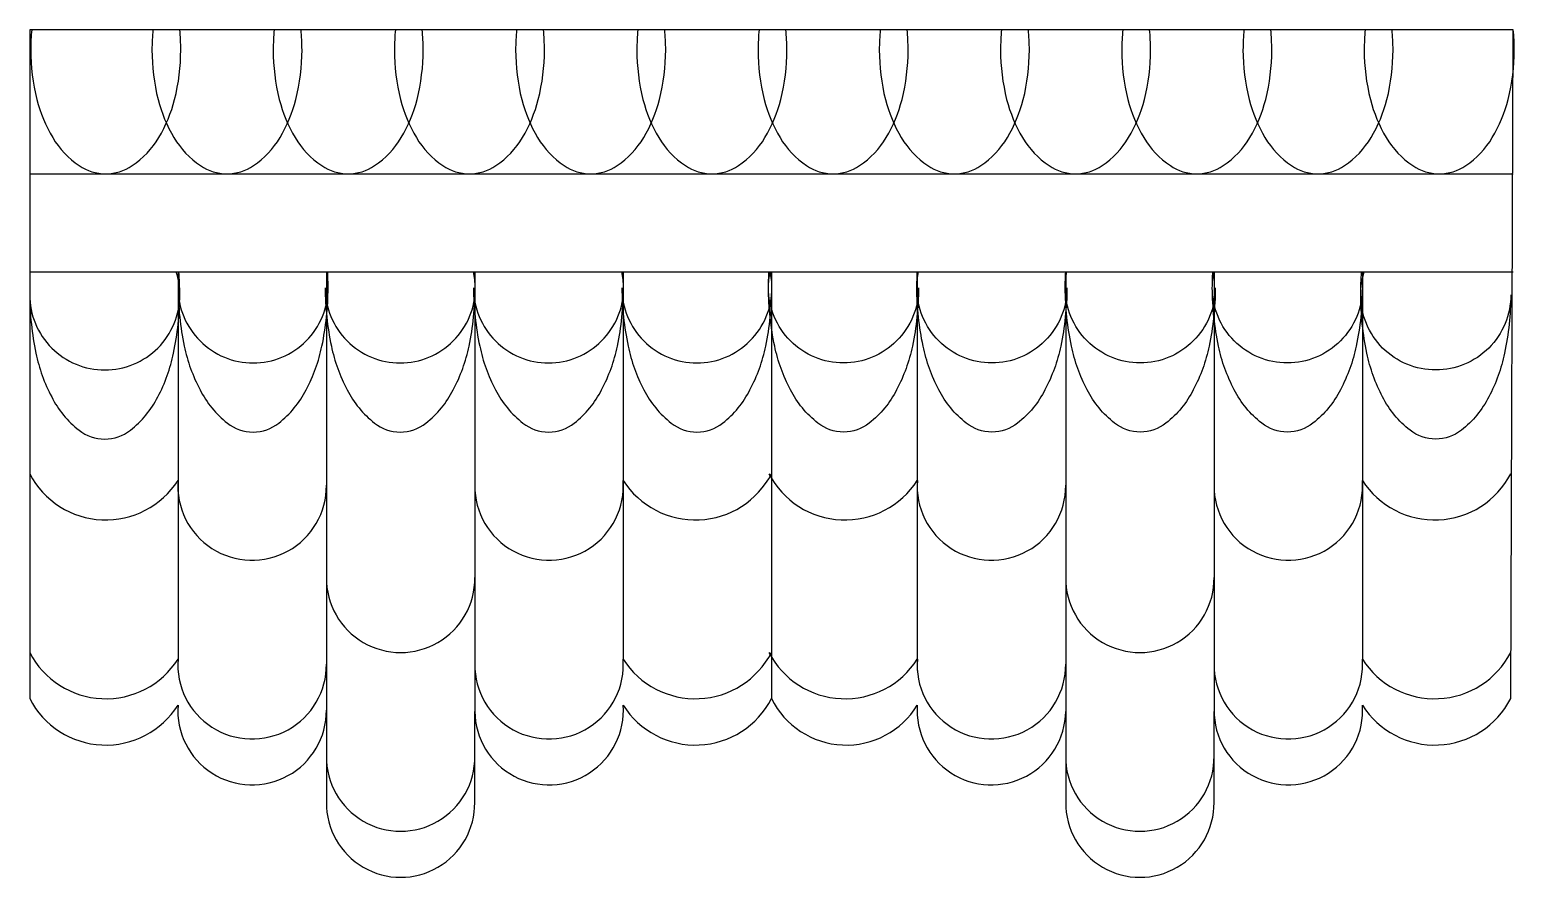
# Model space of a CAD drawing. Header units: metres. Extents: x 359 to 918, y 2433 to 2752.
import ezdxf

# ---------------------------------------------------------------- set-up
doc = ezdxf.new("R2010")
doc.units = ezdxf.units.M
for name, color, linetype in [('3', 3, 'Continuous'), ('4', 4, 'Continuous'), ('7', 7, 'Continuous')]:
    doc.layers.add(name, color=color, linetype=linetype)

msp = doc.modelspace()

# ---------------------------------------------------------------- linework, layer by layer
at = {"layer": '3'}
for points in [[(359.73, 2752.28, 0.02), (359.35, 2744.67, 0.06), (361.66, 2725.96, 0.07), (367.64, 2711.62, 0.11), (377.66, 2701.02, 0.15), (387.63, 2697.93, 0.15)], [(387.63, 2697.93, 0.15), (397.61, 2701.02, 0.11), (407.63, 2711.62, 0.07), (413.6, 2725.96, 0.06), (415.91, 2744.67, 0.02), (415.54, 2752.28, 0.07)], [(405.41, 2752.28, 0.02), (405.04, 2744.67, 0.06), (407.35, 2725.96, 0.07), (413.32, 2711.62, 0.11), (423.34, 2701.02, 0.15), (433.32, 2697.93, 0.15)], [(433.32, 2697.93, 0.15), (443.29, 2701.02, 0.11), (453.31, 2711.62, 0.07), (459.29, 2725.96, 0.06), (461.6, 2744.67, 0.02), (461.22, 2752.28, 0.07)], [(451.1, 2752.28, 0.02), (450.72, 2744.67, 0.06), (453.03, 2725.96, 0.07), (459, 2711.62, 0.11), (469.03, 2701.02, 0.15), (479, 2697.93, 0.15)], [(479, 2697.93, 0.15), (488.97, 2701.02, 0.11), (499, 2711.62, 0.07), (504.97, 2725.96, 0.06), (507.28, 2744.67, 0.02), (506.9, 2752.28, 0.07)], [(496.78, 2752.28, 0.02), (496.4, 2744.67, 0.06), (498.71, 2725.96, 0.07), (504.69, 2711.62, 0.11), (514.71, 2701.02, 0.15), (524.68, 2697.93, 0.15)], [(524.68, 2697.93, 0.15), (534.66, 2701.02, 0.11), (544.68, 2711.62, 0.07), (550.65, 2725.96, 0.06), (552.96, 2744.67, 0.02), (552.59, 2752.28, 0.07)], [(542.46, 2752.28, 0.02), (542.09, 2744.67, 0.06), (544.4, 2725.96, 0.07), (550.37, 2711.62, 0.11), (560.39, 2701.02, 0.15), (570.37, 2697.93, 0.15)], [(570.37, 2697.93, 0.15), (580.34, 2701.02, 0.11), (590.36, 2711.62, 0.07), (596.34, 2725.96, 0.06), (598.65, 2744.67, 0.02), (598.27, 2752.28, 0.07)], [(588.15, 2752.28, 0.02), (587.77, 2744.67, 0.06), (590.08, 2725.96, 0.07), (596.05, 2711.62, 0.11), (606.07, 2701.02, 0.15), (616.05, 2697.93, 0.15)], [(616.05, 2697.93, 0.15), (626.02, 2701.02, 0.11), (636.05, 2711.62, 0.07), (642.02, 2725.96, 0.06), (644.33, 2744.67, 0.02), (643.95, 2752.28, 0.07)], [(633.83, 2752.28, 0.02), (633.45, 2744.67, 0.06), (635.76, 2725.96, 0.07), (641.73, 2711.62, 0.11), (651.76, 2701.02, 0.15), (661.73, 2697.93, 0.15)], [(661.73, 2697.93, 0.15), (671.71, 2701.02, 0.11), (681.73, 2711.62, 0.07), (687.7, 2725.96, 0.06), (690.01, 2744.67, 0.02), (689.63, 2752.28, 0.07)], [(679.51, 2752.28, 0.02), (679.13, 2744.67, 0.06), (681.44, 2725.96, 0.07), (687.42, 2711.62, 0.11), (697.44, 2701.02, 0.15), (707.41, 2697.93, 0.15)], [(707.41, 2697.93, 0.15), (717.39, 2701.02, 0.11), (727.41, 2711.62, 0.07), (733.39, 2725.96, 0.06), (735.69, 2744.67, 0.02), (735.32, 2752.28, 0.07)], [(725.19, 2752.28, 0.02), (724.82, 2744.67, 0.06), (727.13, 2725.96, 0.07), (733.1, 2711.62, 0.11), (743.12, 2701.02, 0.15), (753.1, 2697.93, 0.15)], [(753.1, 2697.93, 0.15), (763.07, 2701.02, 0.11), (773.09, 2711.62, 0.07), (779.07, 2725.96, 0.06), (781.38, 2744.67, 0.02), (781, 2752.28, 0.07)], [(770.88, 2752.28, 0.02), (770.5, 2744.67, 0.06), (772.81, 2725.96, 0.07), (778.78, 2711.62, 0.11), (788.81, 2701.02, 0.15), (798.78, 2697.93, 0.15)], [(798.78, 2697.93, 0.15), (808.75, 2701.02, 0.11), (818.78, 2711.62, 0.07), (824.75, 2725.96, 0.06), (827.06, 2744.67, 0.02), (826.68, 2752.28, 0.07)], [(816.56, 2752.28, 0.02), (816.18, 2744.67, 0.06), (818.49, 2725.96, 0.07), (824.47, 2711.62, 0.11), (834.49, 2701.02, 0.15), (844.46, 2697.93, 0.15)], [(844.46, 2697.93, 0.15), (854.44, 2701.02, 0.11), (864.46, 2711.62, 0.07), (870.43, 2725.96, 0.06), (872.74, 2744.67, 0.02), (872.37, 2752.28, 0.07)], [(862.24, 2752.28, 0.02), (861.87, 2744.67, 0.06), (864.18, 2725.96, 0.07), (870.15, 2711.62, 0.11), (880.17, 2701.02, 0.15), (890.15, 2697.93, 0.15)], [(890.15, 2697.93, 0.15), (900.12, 2701.02, 0.11), (910.14, 2711.62, 0.07), (916.12, 2725.96, 0.06), (918.43, 2744.67, 0.02), (918.05, 2752.28, 0.07)], [(358.98, 2652.28, 0.05), (361.31, 2630.34, 0.07), (367.26, 2613.85, 0.11), (377.59, 2601.31, 0.17), (387.26, 2597.93, 0.17), (396.92, 2601.31, 0.11), (407.25, 2613.85, 0.07), (413.2, 2630.34, 0.05), (415.54, 2652.28, 0.02), (415.17, 2660.98, 0.07)], [(358.98, 2652.28, 0.1), (361.13, 2641.46, 0.1), (367.26, 2632.28, 0.1), (376.43, 2626.15, 0.1), (387.26, 2624, 0.1), (398.08, 2626.15, 0.1), (407.25, 2632.28, 0.1), (413.38, 2641.46, 0.1), (415.54, 2652.28, 0.08), (414.17, 2660.98, 0.1)], [(414.88, 2654.94, 0.05), (417.22, 2633, 0.07), (423.17, 2616.51, 0.11), (433.5, 2603.96, 0.17), (443.16, 2600.59, 0.17), (452.83, 2603.96, 0.11), (463.16, 2616.51, 0.07), (469.11, 2633, 0.05), (471.44, 2654.94, 0.01), (471.27, 2660.98, 0.07)], [(414.88, 2654.94, 0.1), (417.04, 2644.11, 0.1), (423.17, 2634.94, 0.1), (432.34, 2628.81, 0.1), (443.16, 2626.66, 0.1), (453.99, 2628.81, 0.1), (463.16, 2634.94, 0.1), (469.29, 2644.11, 0.1), (471.44, 2654.94, 0.05), (470.79, 2660.98, 0.1)], [(470.31, 2654.94, 0.05), (472.65, 2633, 0.07), (478.6, 2616.51, 0.11), (488.93, 2603.96, 0.17), (498.59, 2600.59, 0.17), (508.26, 2603.96, 0.11), (518.59, 2616.51, 0.07), (524.54, 2633, 0.05), (526.87, 2654.94, 0.01), (526.7, 2660.98, 0.07)], [(470.31, 2654.94, 0.1), (472.47, 2644.11, 0.1), (478.6, 2634.94, 0.1), (487.77, 2628.81, 0.1), (498.59, 2626.66, 0.1), (509.42, 2628.81, 0.1), (518.59, 2634.94, 0.1), (524.72, 2644.11, 0.1), (526.87, 2654.94, 0.05), (526.22, 2660.98, 0.1)], [(526.22, 2654.94, 0.05), (528.56, 2633, 0.07), (534.5, 2616.51, 0.11), (544.84, 2603.96, 0.17), (554.5, 2600.59, 0.17), (564.17, 2603.96, 0.11), (574.5, 2616.51, 0.07), (580.44, 2633, 0.05), (582.78, 2654.94, 0.01), (582.61, 2660.98, 0.07)], [(526.22, 2654.94, 0.1), (528.37, 2644.11, 0.1), (534.5, 2634.94, 0.1), (543.68, 2628.81, 0.1), (554.5, 2626.66, 0.1), (565.32, 2628.81, 0.1), (574.5, 2634.94, 0.1), (580.63, 2644.11, 0.1), (582.78, 2654.94, 0.05), (582.13, 2660.98, 0.1)], [(582.13, 2654.94, 0.1), (584.28, 2644.11, 0.1), (590.41, 2634.94, 0.1), (599.59, 2628.81, 0.1), (610.41, 2626.66, 0.1), (621.23, 2628.81, 0.1), (630.41, 2634.94, 0.1), (636.54, 2644.11, 0.1), (638.69, 2654.94, 0.05), (638.04, 2660.98, 0.1)], [(582.13, 2654.94, 0.05), (584.47, 2633, 0.07), (590.41, 2616.51, 0.11), (600.74, 2603.96, 0.17), (610.41, 2600.59, 0.17), (620.07, 2603.96, 0.11), (630.41, 2616.51, 0.07), (636.35, 2633, 0.05), (638.69, 2654.94, 0.01), (638.51, 2660.98, 0.07)], [(693.94, 2654.94, -0.05), (691.61, 2633, -0.07), (685.66, 2616.51, -0.11), (675.33, 2603.96, -0.17), (665.66, 2600.59, -0.17), (656, 2603.96, -0.11), (645.67, 2616.51, -0.07), (639.72, 2633, -0.05), (637.38, 2654.94, -0.01), (637.56, 2660.98, -0.07)], [(693.94, 2654.94, -0.1), (691.79, 2644.11, -0.1), (685.66, 2634.94, -0.1), (676.49, 2628.81, -0.1), (665.66, 2626.66, -0.1), (654.84, 2628.81, -0.1), (645.67, 2634.94, -0.1), (639.54, 2644.11, -0.1), (637.38, 2654.94, -0.05), (638.04, 2660.98, -0.1)], [(749.85, 2654.94, -0.1), (747.7, 2644.11, -0.1), (741.57, 2634.94, -0.1), (732.39, 2628.81, -0.1), (721.57, 2626.66, -0.1), (710.75, 2628.81, -0.1), (701.57, 2634.94, -0.1), (695.44, 2644.11, -0.1), (693.29, 2654.94, -0.05), (693.94, 2660.98, -0.1)], [(749.85, 2654.94, -0.05), (747.51, 2633, -0.07), (741.57, 2616.51, -0.11), (731.23, 2603.96, -0.17), (721.57, 2600.59, -0.17), (711.91, 2603.96, -0.11), (701.57, 2616.51, -0.07), (695.63, 2633, -0.05), (693.29, 2654.94, -0.01), (693.47, 2660.98, -0.07)], [(805.76, 2654.94, -0.1), (803.61, 2644.11, -0.1), (797.47, 2634.94, -0.1), (788.3, 2628.81, -0.1), (777.48, 2626.66, -0.1), (766.66, 2628.81, -0.1), (757.48, 2634.94, -0.1), (751.35, 2644.11, -0.1), (749.2, 2654.94, -0.05), (749.85, 2660.98, -0.1)], [(805.76, 2654.94, -0.05), (803.42, 2633, -0.07), (797.47, 2616.51, -0.11), (787.14, 2603.96, -0.17), (777.48, 2600.59, -0.17), (767.81, 2603.96, -0.11), (757.48, 2616.51, -0.07), (751.54, 2633, -0.05), (749.2, 2654.94, -0.01), (749.37, 2660.98, -0.07)], [(861.19, 2654.94, -0.05), (858.85, 2633, -0.07), (852.9, 2616.51, -0.11), (842.57, 2603.96, -0.17), (832.91, 2600.59, -0.17), (823.24, 2603.96, -0.11), (812.91, 2616.51, -0.07), (806.97, 2633, -0.05), (804.63, 2654.94, -0.01), (804.8, 2660.98, -0.07)], [(861.19, 2654.94, -0.1), (859.04, 2644.11, -0.1), (852.9, 2634.94, -0.1), (843.73, 2628.81, -0.1), (832.91, 2626.66, -0.1), (822.09, 2628.81, -0.1), (812.91, 2634.94, -0.1), (806.78, 2644.11, -0.1), (804.63, 2654.94, -0.05), (805.28, 2660.98, -0.1)], [(917.1, 2652.28, -0.1), (914.94, 2641.46, -0.1), (908.81, 2632.28, -0.1), (899.64, 2626.15, -0.1), (888.82, 2624, -0.1), (877.99, 2626.15, -0.1), (868.82, 2632.28, -0.1), (862.69, 2641.46, -0.1), (860.54, 2652.28, -0.08), (861.91, 2660.98, -0.1)], [(917.1, 2652.28, -0.05), (914.76, 2630.34, -0.07), (908.81, 2613.85, -0.11), (898.48, 2601.31, -0.17), (888.82, 2597.93, -0.17), (879.15, 2601.31, -0.11), (868.82, 2613.85, -0.07), (862.87, 2630.34, -0.05), (860.54, 2652.28, -0.02), (860.9, 2660.98, -0.07)]]:
    msp.add_lwpolyline(points, format="xyb", dxfattribs=at)
for centre, radius, start, end in [((387.65, 2599.74), 32.29, 207.38, 327.5), ((609.84, 2599.74), 32.29, 212.5, 332.62), ((666.23, 2599.74), 32.29, 207.38, 327.5), ((888.42, 2599.74), 32.29, 212.5, 332.62), ((442.8, 2580.27), 27.99, 175.66, 0.55), ((554.69, 2580.27), 27.99, 179.45, 4.34), ((721.38, 2580.27), 27.99, 175.66, 0.55), ((833.27, 2580.27), 27.99, 179.45, 4.34), ((498.75, 2545.45), 27.96, 179.37, 0.63), ((777.33, 2545.45), 27.96, 179.37, 0.63), ((387.65, 2532.35), 32.29, 207.38, 327.5), ((442.8, 2512.88), 27.99, 175.66, 0.55), ((554.69, 2512.88), 27.99, 179.45, 4.34), ((609.84, 2532.35), 32.29, 212.5, 332.62), ((666.23, 2532.35), 32.29, 207.38, 327.5), ((721.38, 2512.88), 27.99, 175.66, 0.55), ((833.27, 2512.88), 27.99, 179.45, 4.34), ((888.42, 2532.35), 32.29, 212.5, 332.62), ((498.75, 2478.06), 27.96, 179.37, 0.63), ((777.33, 2478.06), 27.96, 179.37, 0.63)]:
    msp.add_arc(centre, radius, start, end, dxfattribs=at)
at = {"layer": '4'}
msp.add_lwpolyline([(805.28, 2495.76, 1.04), (861.19, 2497.61, 0.58), (917.1, 2500.11), (918.05, 2752.28), (358.98, 2752.28), (358.98, 2500.11, 0.58), (414.88, 2497.61, 1.04), (470.79, 2495.76), (470.79, 2460.98, 1.01), (526.7, 2460.98), (526.7, 2495.22, 1.03), (582.61, 2497.61, 0.58), (638.51, 2500.11, 0.59), (693.47, 2497.61, 1.03), (749.37, 2495.22), (749.37, 2460.98, 1.01), (805.28, 2460.98), (805.28, 2495.22)], format="xyb", dxfattribs=at)
at = {"layer": '7'}
for p, q in [((358.98, 2697.93), (918.05, 2697.93)), ((358.98, 2660.98), (918.05, 2660.98)), ((414.88, 2660.98), (414.88, 2515)), ((470.79, 2660.98), (470.79, 2495.76)), ((526.7, 2660.98), (526.7, 2495.22)), ((582.61, 2660.98), (582.61, 2515)), ((638.51, 2660.98), (638.51, 2500.11)), ((693.47, 2660.98), (693.47, 2510.76)), ((749.37, 2660.98), (749.37, 2495.22)), ((805.28, 2660.98), (805.28, 2495.22)), ((861.19, 2660.98), (861.19, 2515))]:
    msp.add_line(p, q, dxfattribs=at)

doc.saveas('drawing.dxf')
